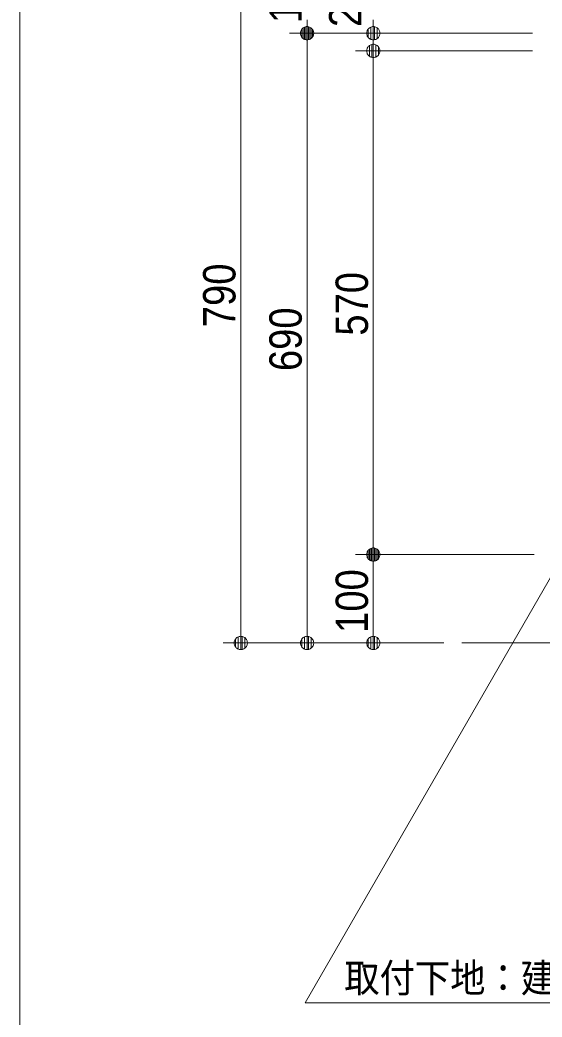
# Model space of a CAD drawing. Units: millimetres, scale not verified. Extents: x -3962 to 3962, y -3045 to 3045.
# Drawn here: x -3688 to -3096, y -423 to 705 of the extents above; entities that cross this region are included whole.
import ezdxf
from ezdxf.enums import TextEntityAlignment as Align

# ---------------------------------------------------------------- set-up
doc = ezdxf.new("R2010")
doc.units = ezdxf.units.MM
doc.header["$LTSCALE"] = 20
for name, color, linetype, lineweight in [('0-0_1図面枠', 7, 'Continuous', 9), ('0-2_2寸法-1', 7, 'Continuous', 9), ('0-3_0', 7, 'Continuous', 9), ('0-4_2寸法-3', 7, 'Continuous', 9), ('0-5_2寸法-2', 7, 'Continuous', 9), ('0-6_5ボウル・キャビネット', 7, 'Continuous', 9)]:
    doc.layers.add(name, color=color, linetype=linetype, lineweight=lineweight)
doc.styles.add('ＭＳ ゴシック', font='')
doc.styles.add('ＭＳ Ｐゴシック', font='')
doc.styles.get('ＭＳ ゴシック').set_extended_font_data('MS Gothic')
doc.styles.get('ＭＳ Ｐゴシック').set_extended_font_data('MS PGothic')

# ---------------------------------------------------------------- blocks, each defined once
blk = doc.blocks.new('グループ-4')
at = {"layer": '0-0_1図面枠'}
blk.add_lwpolyline([(-38000, 55400), (38000, 55400), (38000, -55400), (-38000, -55400)], close=True, dxfattribs=at)
blk = doc.blocks.new('図面枠')
at = {"layer": '0-0_1図面枠'}
blk.add_blockref('グループ-4', (0, 0), dxfattribs=at)
blk = doc.blocks.new('_Dot')
at = {"layer": '0-3_0'}
for p, q in [((-10, 0), (-20, 0)), ((9.78, 2), (-9.78, 2)), ((7.99, 6), (-7.99, 6)), ((9.16, -3.98), (-9.16, -3.98)), ((6, -7.98), (-6, -7.98))]:
    blk.add_line(p, q, dxfattribs=at)
for points in [[(10, 0), (9.92, 1.25), (9.69, 2.49), (9.3, 3.68), (8.76, 4.82), (8.09, 5.88), (7.29, 6.85), (6.37, 7.71), (5.36, 8.44), (4.26, 9.05), (3.09, 9.51), (1.87, 9.82), (0.63, 9.98), (-0.63, 9.98), (-1.87, 9.82), (-3.09, 9.51), (-4.26, 9.05), (-5.36, 8.44), (-6.37, 7.71), (-7.29, 6.85), (-8.09, 5.88), (-8.76, 4.82), (-9.3, 3.68), (-9.69, 2.49), (-9.92, 1.25), (-10, 0), (0, 0)], [(-10, 0), (-9.92, -1.25), (-9.69, -2.49), (-9.3, -3.68), (-8.76, -4.82), (-8.09, -5.88), (-7.29, -6.85), (-6.37, -7.71), (-5.36, -8.44), (-4.26, -9.05), (-3.09, -9.51), (-1.87, -9.82), (-0.63, -9.98), (0.63, -9.98), (1.87, -9.82), (3.09, -9.51), (4.26, -9.05), (5.36, -8.44), (6.37, -7.71), (7.29, -6.85), (8.09, -5.88), (8.76, -4.82), (9.3, -3.68), (9.69, -2.49), (9.92, -1.25), (10, 0), (0, 0)]]:
    blk.add_lwpolyline(points, close=True, dxfattribs=at)

msp = doc.modelspace()

# ---------------------------------------------------------------- linework, layer by layer
at = {"layer": '0-2_2寸法-1'}
for p, q in [((-3437.5, 774.99), (-3437.5, 15.01)), ((-3307.5, 690), (-3382.5, 690)), ((-3307.5, 690), (-3382.5, 690)), ((-3362.5, 674.99), (-3362.5, 15.01)), ((-3107.5, 670), (-3307.5, 670)), ((-3287.5, 654.99), (-3287.5, 115.01)), ((-3105.5, 100), (-3307.5, 100)), ((-3105.5, 100), (-3307.5, 100)), ((-3287.5, 84.99), (-3287.5, 15.01)), ((-3382.5, 0), (-3457.5, 0)), ((-3307.5, 0), (-3382.5, 0)), ((-3207.5, 0), (-3307.5, 0))]:
    msp.add_line(p, q, dxfattribs=at)
at = {"layer": '0-4_2寸法-3'}
msp.add_lwpolyline([(-3043.14, 150), (-3364.83, -407.18), (-2893.91, -407.18)], dxfattribs=at)
at = {"layer": '0-5_2寸法-2'}
for p, q in [((-3107.5, 690), (-3307.5, 690)), ((-3287.5, 690), (-3287.5, 670)), ((-3107.5, 670), (-3307.5, 670)), ((-3287.5, 654.99), (-3287.5, 639.99))]:
    msp.add_line(p, q, dxfattribs=at)
at = {"layer": '0-6_5ボウル・キャビネット'}
msp.add_line((-3187.5, 0), (-2487.5, 0), dxfattribs=at)

# ---------------------------------------------------------------- block references
at = {"layer": '0-0_1図面枠', "xscale": 0.05, "yscale": 0.05}
msp.add_blockref('図面枠', (-1787.5, 0), dxfattribs=at)
at = {"layer": '0-2_2寸法-1', "xscale": 0.7503418, "yscale": 0.7503418}
for p, rotation in [((-3362.5, 690), 270), ((-3362.5, 690), 90), ((-3287.5, 670), 90), ((-3287.5, 100), 270), ((-3287.5, 100), 90), ((-3437.5, 0), 270), ((-3362.5, 0), 270), ((-3287.5, 0), 270)]:
    msp.add_blockref('_Dot', p, dxfattribs=dict(at, rotation=rotation))
at = {"layer": '0-5_2寸法-2', "xscale": 0.7503418, "yscale": 0.7503418}
for p, rotation in [((-3287.5, 690), 270), ((-3287.5, 670), 90)]:
    msp.add_blockref('_Dot', p, dxfattribs=dict(at, rotation=rotation))

# ---------------------------------------------------------------- texts
at = {"layer": '0-2_2寸法-1', "style": 'ＭＳ Ｐゴシック', "width": 0.9}
for s, p in [('100', (-3357.54, 701.39)), ('790', (-3432.54, 357.33)), ('570', (-3282.54, 347.72)), ('690', (-3357.54, 307.62)), ('100', (-3282.54, 11.39))]:
    msp.add_text(s, height=36.66, rotation=90, dxfattribs=at).set_placement(p, align=Align.BOTTOM_LEFT)
at = {"layer": '0-4_2寸法-3', "style": 'ＭＳ ゴシック', "width": 0.9}
msp.add_text('取付下地：建築工事', height=32.55, dxfattribs=at).set_placement((-3320.38, -405.16), align=Align.BOTTOM_LEFT)
at = {"layer": '0-5_2寸法-2', "style": 'ＭＳ Ｐゴシック', "width": 0.9}
msp.add_text('20', height=36.66, rotation=90, dxfattribs=at).set_placement((-3289.98, 697.02), align=Align.BOTTOM_LEFT)

doc.saveas('drawing.dxf')
